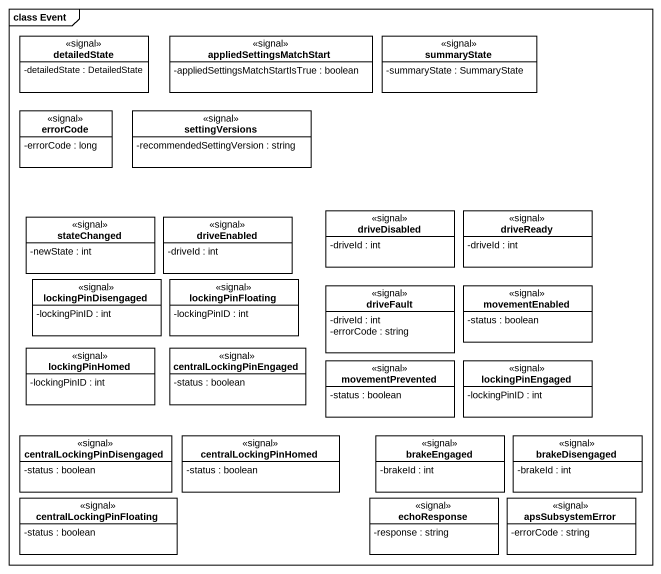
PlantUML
@startuml
mainframe class Event
hide circle
hide empty members
skinparam classAttributeIconSize 0
class detailedState <<signal>> {
  -detailedState : DetailedState
}
class appliedSettingsMatchStart <<signal>> {
  -appliedSettingsMatchStartIsTrue : boolean
}
class summaryState <<signal>> {
  -summaryState : SummaryState
}
class errorCode <<signal>> {
  -errorCode : long
}
class settingVersions <<signal>> {
  -recommendedSettingVersion : string
}
class stateChanged <<signal>> {
  -newState : int
}
class driveEnabled <<signal>> {
  -driveId : int
}
class driveDisabled <<signal>> {
  -driveId : int
}
class driveReady <<signal>> {
  -driveId : int
}
class lockingPinDisengaged <<signal>> {
  -lockingPinID : int
}
class lockingPinFloating <<signal>> {
  -lockingPinID : int
}
class driveFault <<signal>> {
  -driveId : int
  -errorCode : string
}
class movementEnabled <<signal>> {
  -status : boolean
}
class lockingPinHomed <<signal>> {
  -lockingPinID : int
}
class centralLockingPinEngaged <<signal>> {
  -status : boolean
}
class movementPrevented <<signal>> {
  -status : boolean
}
class lockingPinEngaged <<signal>> {
  -lockingPinID : int
}
class centralLockingPinDisengaged <<signal>> {
  -status : boolean
}
class centralLockingPinHomed <<signal>> {
  -status : boolean
}
class brakeEngaged <<signal>> {
  -brakeId : int
}
class brakeDisengaged <<signal>> {
  -brakeId : int
}
class centralLockingPinFloating <<signal>> {
  -status : boolean
}
class echoResponse <<signal>> {
  -response : string
}
class apsSubsystemError <<signal>> {
  -errorCode : string
}
@enduml
